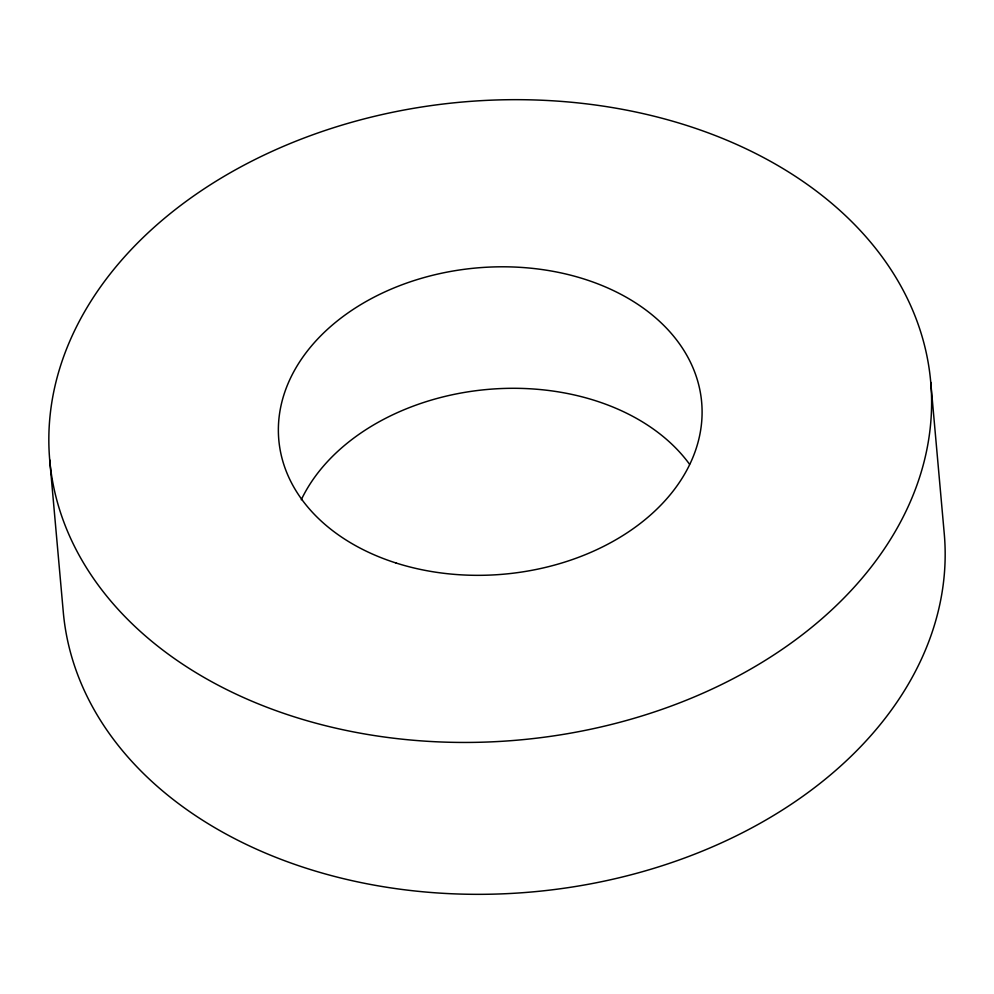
<?xml version="1.0" encoding="UTF-8"?>
<svg xmlns="http://www.w3.org/2000/svg" width="994" height="994" viewBox="0 0 994 994"><rect width="100%" height="100%" fill="white"/><g stroke="black" fill="none" stroke-linecap="round" stroke-linejoin="round"><path stroke-width="1.49" d="M930.744 382.305A442.218 320.242 -5.1 0 1 293.951 716.736A442.218 320.242 -5.1 0 1 245.978 164.134A442.218 320.242 -5.1 0 1 930.744 382.305L944.3 534.188A442.218 320.242 -5.1 0 1 531.479 891.991A442.218 320.242 -5.1 0 1 63.256 611.695L49.7 459.812M301.281 499.746A212.269 153.722 -5.1 0 1 486.774 389.511A212.269 153.722 -5.1 0 1 689.55 464.26M396.01 562.989A212.269 153.722 -5.1 0 0 701.677 402.458A212.269 153.722 -5.1 0 0 372.986 297.74A212.269 153.722 -5.1 0 0 396.01 562.989"/></g></svg>
